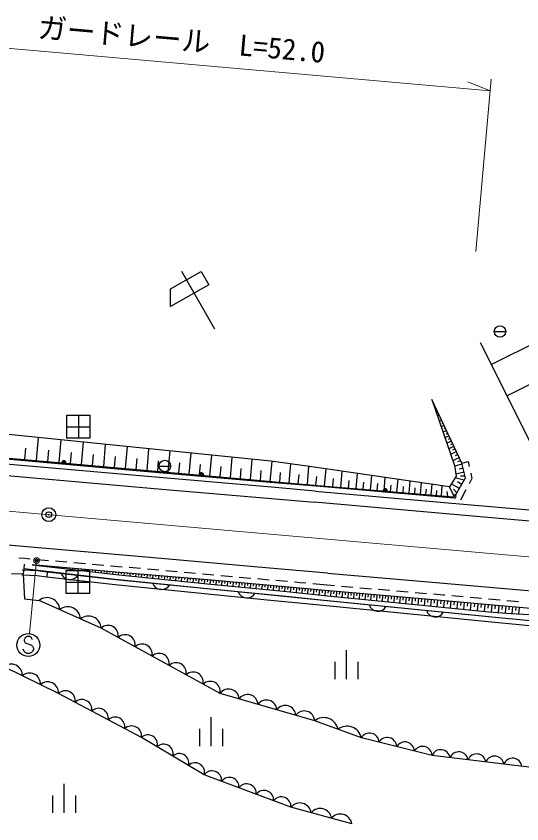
# Model space of a CAD drawing. Units: millimetres at full size, sheet at 1:1000; details may follow other scales. Extents: x 40000 to 680000, y 20000 to 380000.
# Drawn here: x 187948 to 231813, y 265165 to 335235 of the extents above; entities that cross this region are included whole.
import ezdxf
from ezdxf.enums import TextEntityAlignment as Align

# ---------------------------------------------------------------- set-up
doc = ezdxf.new("R2010")
doc.units = ezdxf.units.MM
doc.header["$LTSCALE"] = 1000
doc.header["$PDMODE"] = 32
doc.header["$PDSIZE"] = 500
for name, color, linetype, lineweight in [('M-BGD', 7, 'Continuous', 25), ('M-BMK', 2, 'Continuous', 13), ('M-BMK-ROW', 30, 'Continuous', 25), ('M-BMK-SRVR', 3, 'Continuous', 25), ('M-STR-HTXT', 7, 'Continuous', 13), ('M-STR-STRC', 7, 'Continuous', 25)]:
    doc.layers.add(name, color=color, linetype=linetype, lineweight=lineweight)
doc.styles.add('ＭＳ ゴシック', font='')
doc.styles.get('ＭＳ ゴシック').set_extended_font_data('MS Gothic')

msp = doc.modelspace()

# ---------------------------------------------------------------- linework, layer by layer
at = {"layer": 'M-BGD'}
for p, q in [((201334, 311589), (204001, 313089)), ((205168, 308089), (202334, 313089)), ((204001, 313089), (204668, 311922)), ((204668, 311922), (201332, 310044)), ((201332, 310044), (201334, 311589)), ((229156, 305025), (239282, 310086)), ((229418, 307880), (230418, 307880)), ((230518, 302300), (233243, 303662)), ((224225, 301540), (224173, 301516)), ((224331, 301314), (224306, 301302)), ((224438, 301088), (224335, 301040)), ((224545, 300862), (224493, 300838)), ((224652, 300636), (224497, 300563)), ((224865, 300184), (224659, 300087)), ((224758, 300410), (224681, 300374)), ((224972, 299958), (224869, 299909)), ((225078, 299732), (224821, 299610)), ((225292, 299280), (224983, 299134)), ((225185, 299506), (225056, 299445)), ((189709, 296676), (189885, 298671)), ((225505, 298828), (225144, 298657)), ((225399, 299054), (225244, 298981)), ((225612, 298602), (225432, 298516)), ((191678, 296503), (191852, 298472)), ((193623, 296331), (193794, 298276)), ((195542, 296162), (195711, 298082)), ((197435, 295996), (197602, 297889)), ((225719, 298375), (225306, 298181)), ((225932, 297923), (225468, 297704)), ((225826, 298149), (225619, 298052)), ((188712, 296764), (188800, 297761)), ((190694, 296589), (190780, 297574)), ((192650, 296417), (192736, 297389)), ((194582, 296247), (194667, 297207)), ((199303, 295831), (199468, 297699)), ((201146, 295669), (201309, 297512)), ((202965, 295509), (203125, 297327)), ((204759, 295351), (204917, 297145)), ((226151, 297459), (225634, 297215)), ((226042, 297691), (225810, 297582)), ((226273, 297201), (226015, 297079)), ((196488, 296079), (196572, 297026)), ((198369, 295913), (198452, 296847)), ((200225, 295750), (200306, 296672)), ((202056, 295589), (202136, 296498)), ((206529, 295195), (206685, 296965)), ((208275, 295041), (208429, 296787)), ((209995, 294889), (210146, 296609)), ((226395, 296942), (225820, 296671)), ((226531, 296655), (226232, 296567)), ((226620, 296467), (227160, 296607)), ((227160, 296607), (227255, 296175)), ((200346, 296208), (201346, 296208)), ((203862, 295430), (203941, 296327)), ((205644, 295273), (205722, 296158)), ((207402, 295118), (207479, 295991)), ((209135, 294965), (209211, 295825)), ((211639, 294744), (211784, 296388)), ((213211, 294606), (213350, 296178)), ((214701, 294475), (214827, 295965)), ((216107, 294356), (216226, 295762)), ((226646, 296359), (225970, 296195)), ((226728, 296021), (226390, 295939)), ((210817, 294817), (210889, 295639)), ((212425, 294675), (212494, 295461)), ((213956, 294540), (214022, 295285)), ((215404, 294415), (215464, 295119)), ((217434, 294244), (217546, 295571)), ((218686, 294138), (218792, 295390)), ((219867, 294038), (219966, 295219)), ((220981, 293944), (221075, 295058)), ((226818, 294974), (226000, 295175)), ((226810, 295683), (226077, 295504)), ((226900, 295316), (226494, 295328)), ((227485, 295119), (227240, 294662)), ((227383, 295589), (227485, 295119)), ((216771, 294300), (216827, 294963)), ((218060, 294191), (218113, 294817)), ((219276, 294088), (219326, 294678)), ((220424, 293991), (220471, 294548)), ((221506, 293900), (221551, 294425)), ((222032, 293855), (222121, 294906)), ((222528, 293813), (222570, 294309)), ((223023, 293771), (223107, 294763)), ((223959, 293692), (224038, 294628)), ((224842, 293618), (224916, 294500)), ((225932, 293577), (225524, 294412)), ((226394, 294249), (225682, 294665)), ((226606, 294611), (226243, 294824)), ((213885, 294036), (226402, 292940)), ((223491, 293732), (223531, 294199)), ((224400, 293655), (224438, 294096)), ((225395, 293571), (225349, 294007)), ((226185, 293893), (225876, 294209)), ((226956, 294133), (226484, 293252)), ((226402, 292940), (237145, 292004)), ((188174, 288246), (188714, 288201)), ((188714, 288201), (189170, 288162)), ((189768, 288110), (190764, 288024)), ((189348, 287621), (196582, 286796)), ((191341, 287454), (191336, 287395)), ((191362, 287972), (192358, 287886)), ((191590, 287433), (191588, 287403)), ((191839, 287412), (191833, 287338)), ((192088, 287391), (192085, 287354)), ((192338, 287370), (192330, 287281)), ((192587, 287349), (192583, 287305)), ((192836, 287328), (192827, 287224)), ((192956, 287834), (193952, 287748)), ((193085, 287307), (193081, 287255)), ((194550, 287696), (195546, 287610)), ((196144, 287559), (197140, 287472)), ((197738, 287421), (198734, 287335)), ((188556, 286817), (187557, 286868)), ((189780, 286668), (188428, 286748)), ((189818, 287106), (188462, 287186)), ((190599, 286573), (189780, 286668)), ((190650, 287010), (189818, 287106)), ((193334, 287286), (193324, 287168)), ((193583, 287265), (193578, 287206)), ((193832, 287244), (193821, 287111)), ((194081, 287223), (194076, 287157)), ((194330, 287202), (194318, 287054)), ((194580, 287182), (194573, 287107)), ((194829, 287161), (194815, 286998)), ((195078, 287140), (195071, 287058)), ((195327, 287119), (195312, 286941)), ((195576, 287098), (195569, 287009)), ((195825, 287077), (195809, 286884)), ((196074, 287056), (196066, 286960)), ((196323, 287035), (196306, 286828)), ((196573, 287014), (196564, 286910)), ((196822, 286992), (196803, 286774)), ((197071, 286971), (197061, 286862)), ((197320, 286950), (197300, 286724)), ((197569, 286928), (197559, 286815)), ((197818, 286907), (197798, 286674)), ((198067, 286885), (198057, 286769)), ((198316, 286864), (198295, 286624)), ((198565, 286842), (198555, 286722)), ((198814, 286821), (198793, 286574)), ((199063, 286799), (199053, 286676)), ((199312, 286778), (199290, 286523)), ((199332, 287283), (200328, 287197)), ((199561, 286756), (199551, 286629)), ((199811, 286735), (199788, 286473)), ((200060, 286713), (200048, 286582)), ((200309, 286692), (200286, 286423)), ((200558, 286670), (200546, 286536)), ((200807, 286649), (200783, 286373)), ((200926, 287144), (201922, 287056)), ((201056, 286627), (201044, 286489)), ((201305, 286606), (201281, 286323)), ((202520, 287003), (203516, 286914)), ((204113, 286861), (205110, 286773)), ((205707, 286719), (206703, 286631)), ((201554, 286584), (201542, 286443)), ((201803, 286563), (201778, 286273)), ((202052, 286541), (202040, 286396)), ((202301, 286520), (202276, 286223)), ((202550, 286498), (202538, 286350)), ((202799, 286477), (202773, 286173)), ((203049, 286455), (203035, 286303)), ((203298, 286434), (203271, 286123)), ((203547, 286412), (203533, 286257)), ((203796, 286391), (203768, 286073)), ((204045, 286369), (204031, 286210)), ((204294, 286348), (204266, 286022)), ((204543, 286326), (204529, 286164)), ((204792, 286304), (204763, 285973)), ((205041, 286282), (205026, 286116)), ((205290, 286260), (205260, 285924)), ((205539, 286238), (205524, 286070)), ((205788, 286216), (205758, 285875)), ((206037, 286194), (206022, 286023)), ((206286, 286172), (206255, 285825)), ((206535, 286149), (206520, 285976)), ((206784, 286127), (206753, 285776)), ((207033, 286105), (207018, 285930)), ((207282, 286083), (207251, 285727)), ((207301, 286578), (208297, 286489)), ((207531, 286061), (207515, 285883)), ((207780, 286039), (207748, 285678)), ((208029, 286017), (208013, 285836)), ((208278, 285995), (208246, 285629)), ((208527, 285972), (208511, 285790)), ((208776, 285950), (208743, 285580)), ((208895, 286436), (209891, 286348)), ((209025, 285928), (209009, 285743)), ((209274, 285906), (209241, 285531)), ((210488, 286294), (211484, 286206)), ((212082, 286153), (212595, 286107)), ((212595, 286107), (213078, 286063)), ((213675, 286008), (214576, 285925)), ((214576, 285925), (215572, 285839)), ((209523, 285884), (209507, 285696)), ((209772, 285862), (209739, 285481)), ((210021, 285840), (210005, 285650)), ((210270, 285818), (210236, 285432)), ((210519, 285796), (210502, 285603)), ((210768, 285773), (210734, 285383)), ((211017, 285751), (211000, 285556)), ((211267, 285729), (211231, 285334)), ((211516, 285707), (211498, 285509)), ((211765, 285685), (211729, 285283)), ((212014, 285663), (211996, 285462)), ((212263, 285641), (212226, 285232)), ((212512, 285619), (212493, 285414)), ((212760, 285595), (212720, 285180)), ((213009, 285570), (212989, 285363)), ((213258, 285545), (213217, 285129)), ((213507, 285521), (213486, 285312)), ((213756, 285496), (213714, 285077)), ((214004, 285472), (213984, 285262)), ((214253, 285447), (214212, 285026)), ((214502, 285422), (214481, 285212)), ((214751, 285398), (214715, 284973)), ((215000, 285377), (214982, 285165)), ((215249, 285356), (215213, 284924)), ((215498, 285335), (215480, 285119)), ((215747, 285314), (215710, 284874)), ((215996, 285293), (215978, 285073)), ((216170, 285788), (217166, 285703)), ((216245, 285272), (216208, 284825)), ((216495, 285251), (216476, 285027)), ((216744, 285230), (216705, 284776)), ((216993, 285209), (216974, 284982)), ((217242, 285188), (217203, 284726)), ((217764, 285652), (218760, 285567)), ((219358, 285515), (220354, 285430)), ((220952, 285379), (221949, 285294)), ((222546, 285243), (223543, 285158)), ((217491, 285167), (217472, 284936)), ((217740, 285146), (217701, 284677)), ((217989, 285125), (217969, 284890)), ((218238, 285104), (218198, 284627)), ((218487, 285083), (218467, 284844)), ((218737, 285062), (218696, 284578)), ((218986, 285041), (218965, 284799)), ((219235, 285020), (219193, 284528)), ((219484, 284999), (219463, 284753)), ((219733, 284978), (219691, 284479)), ((219982, 284957), (219961, 284707)), ((220232, 284936), (220189, 284429)), ((220485, 284914), (220464, 284661)), ((220738, 284893), (220695, 284379)), ((220995, 284871), (220973, 284614)), ((221252, 284850), (221208, 284328)), ((221512, 284828), (221490, 284567)), ((221773, 284806), (221728, 284276)), ((222038, 284783), (222015, 284519)), ((222302, 284761), (222257, 284224)), ((222571, 284738), (222548, 284470)), ((222839, 284716), (222793, 284171)), ((223112, 284693), (223089, 284420)), ((223384, 284670), (223337, 284117)), ((223661, 284646), (223637, 284370)), ((223937, 284623), (223890, 284062)), ((224141, 285106), (225010, 285032)), ((224218, 284599), (224194, 284319)), ((224498, 284575), (224447, 284006)), ((224783, 284550), (224757, 284265)), ((225010, 285032), (225137, 285021)), ((225068, 284524), (225016, 283950)), ((225355, 284498), (225329, 284211)), ((225735, 284969), (226731, 284882)), ((227329, 284830), (228325, 284743)), ((228923, 284691), (229919, 284604)), ((230517, 284552), (231513, 284466)), ((225642, 284473), (225590, 283893)), ((225932, 284447), (225906, 284157)), ((226222, 284421), (226170, 283835)), ((226515, 284394), (226489, 284102)), ((226808, 284368), (226755, 283777)), ((227103, 284341), (227077, 284046)), ((227399, 284315), (227345, 283718)), ((227697, 284288), (227670, 283990)), ((227995, 284261), (227941, 283659)), ((228296, 284234), (228269, 283933)), ((228597, 284207), (228543, 283599)), ((228901, 284180), (228874, 283876)), ((229205, 284153), (229151, 283544)), ((229509, 284125), (229482, 283821)), ((229814, 284098), (229760, 283501)), ((230112, 284071), (230085, 283773)), ((230411, 284044), (230358, 283458)), ((230704, 284018), (230678, 283725)), ((230997, 283992), (230945, 283417)), ((231284, 283966), (231258, 283679)), ((231571, 283940), (231521, 283386)), ((216582, 280229), (216582, 277729)), ((215582, 279229), (215582, 277729)), ((217582, 279229), (217582, 277729)), ((204847, 274408), (204847, 271908)), ((203847, 273408), (203847, 271908)), ((205847, 273408), (205847, 271908)), ((192098, 268633), (192098, 266133)), ((191098, 267633), (191098, 266133)), ((193098, 267633), (193098, 266133))]:
    msp.add_line(p, q, dxfattribs=at)
for points in [[(213584, 296146), (210032, 296624), (195232, 298130), (177611, 299911), (179172, 316901)], [(228205, 306927), (233649, 296033), (234392, 295203), (237439, 292701), (237525, 292528), (249445, 291422), (261368, 290392), (269354, 289726), (281308, 288851), (284974, 288584)], [(172270, 301324), (175494, 301037), (175221, 298119), (177324, 297971), (177442, 297757), (190608, 296597), (210481, 294847), (214473, 294494)], [(224011, 301993), (225960, 296257), (226102, 295339), (225524, 294412), (213584, 296146)], [(214473, 294494), (225872, 293530), (226058, 293676), (226934, 295173), (226620, 296467), (224011, 301993)], [(213885, 294036), (210410, 294333), (198020, 295415), (186036, 296466), (177316, 297246)], [(188640, 287698), (188609, 287297), (188556, 286817)], [(188609, 287303), (196539, 286398), (204504, 285596), (211381, 284917), (214658, 284577), (228938, 283158)], [(214749, 285398), (212568, 285614), (204561, 286325), (196584, 287013), (189348, 287621)], [(217053, 265165), (211788, 266604), (204267, 269430), (198808, 272651), (191617, 276465), (185334, 279532), (184012, 279883), (181306, 277082), (179305, 275648), (175771, 276613), (170924, 279016), (163890, 282054), (156769, 285845), (154843, 286711)], [(188556, 286817), (188683, 284697), (189940, 284551)], [(213735, 284629), (209754, 285022), (196591, 286344), (190650, 287010), (190601, 286573)], [(196582, 286796), (204543, 285994), (211421, 285315), (214698, 284975)], [(213692, 284191), (209711, 284584), (196544, 285906), (190601, 286573)], [(237307, 281810), (237464, 283411), (224461, 284579), (214749, 285398)], [(213844, 274109), (205646, 276485), (195318, 282152), (189940, 284551)], [(236452, 282361), (235518, 282483), (228931, 283133), (213735, 284629)], [(214698, 284975), (228952, 283559), (230852, 283423), (237220, 283076), (237136, 281820)], [(236395, 281924), (235468, 282046), (228888, 282695), (213692, 284191)], [(235983, 274626), (235988, 273228), (235168, 271297), (234533, 270533), (233371, 269976), (224025, 271092), (217891, 272623), (213844, 274109)]]:
    msp.add_lwpolyline(points, dxfattribs=at)
for centre in [(229918, 307880), (200846, 296208)]:
    msp.add_circle(centre, 500, dxfattribs=at)
for centre, radius, start, end in [((192610, 287161), 812, 196.11312, 330.87339), ((200553, 286308), 812, 196.86921, 331.62948), ((207973, 285568), 812, 196.9797, 331.73997), ((190632, 283692), 1103, 3.08424, 128.83193), ((192424, 282892), 1103, 3.08424, 128.83193), ((219341, 284426), 812, 196.94526, 331.70553), ((194217, 282092), 1103, 3.08424, 128.83193), ((224316, 283931), 812, 196.94526, 331.70553), ((195917, 281493), 890, 350.26656, 132.23003), ((197392, 280683), 890, 350.26656, 132.23003), ((198868, 279874), 890, 350.26656, 132.23003), ((200343, 279064), 890, 350.26656, 132.23003), ((187542, 278079), 937, 355.0467, 132.92513), ((201818, 278255), 890, 350.26656, 132.23003), ((189113, 277313), 937, 355.0467, 132.92513), ((203294, 277445), 890, 350.26656, 132.23003), ((190684, 276546), 937, 355.0467, 132.92513), ((204769, 276636), 890, 350.26656, 132.23003), ((206381, 275953), 907, 3.62317, 144.0516), ((192218, 275861), 852, 349.26838, 134.84308), ((208020, 275477), 907, 3.62317, 144.0516), ((193656, 275098), 852, 349.26838, 134.84308), ((209660, 275002), 907, 3.62317, 144.0516), ((211299, 274527), 907, 3.62317, 144.0516), ((195094, 274335), 852, 349.26838, 134.84308), ((212939, 274052), 907, 3.62317, 144.0516), ((196533, 273572), 852, 349.26838, 134.84308), ((214626, 273111), 1268, 11.63155, 128.04477), ((197971, 272809), 852, 349.26838, 134.84308), ((216649, 272368), 1268, 11.63155, 128.04477), ((199377, 272056), 823, 345.18847, 133.72931), ((218605, 272218), 820, 1.57315, 150.39703), ((220138, 271835), 820, 1.57315, 150.39703), ((200742, 271251), 823, 345.18847, 133.72931), ((221672, 271452), 820, 1.57315, 150.39703), ((223205, 271070), 820, 1.57315, 150.39703), ((202107, 270445), 823, 345.18847, 133.72931), ((224779, 270788), 813, 8.36097, 158.0208), ((226337, 270602), 813, 8.36097, 158.0208), ((227894, 270416), 813, 8.36097, 158.0208), ((229452, 270230), 813, 8.36097, 158.0208), ((231009, 270044), 813, 8.36097, 158.0208), ((203472, 269640), 823, 345.18847, 133.72931), ((204936, 268924), 838, 355.90464, 142.91369), ((206440, 268359), 838, 355.90464, 142.91369), ((207944, 267794), 838, 355.90464, 142.91369), ((209448, 267229), 838, 355.90464, 142.91369), ((210953, 266664), 838, 355.90464, 142.91369), ((212563, 265988), 990, 7.89077, 141.52636), ((214318, 265509), 990, 7.89077, 141.52636), ((216073, 265029), 990, 7.89077, 141.52636)]:
    msp.add_arc(centre, radius, start, end, dxfattribs=at)
at = {"layer": 'M-BMK'}
msp.add_line((346187, 278304), (186590, 292356), dxfattribs=at)
at = {"layer": 'M-BMK-ROW'}
for p, q in [((192352, 298618), (192352, 300618)), ((192352, 300618), (194352, 300618)), ((193352, 300618), (193352, 298618)), ((194352, 300618), (194352, 298618)), ((192352, 299618), (194352, 299618)), ((194352, 298618), (192352, 298618)), ((192297, 285143), (192297, 287143)), ((192297, 287143), (194297, 287143)), ((193297, 287143), (193297, 285143)), ((194297, 287143), (194297, 285143)), ((192297, 286143), (194297, 286143)), ((194297, 285143), (192297, 285143))]:
    msp.add_line(p, q, dxfattribs=at)
at = {"layer": 'M-BMK-SRVR'}
msp.add_circle((190778, 291987), 600, dxfattribs=at)
msp.add_point((190778, 291987), dxfattribs=at)
at = {"layer": 'M-STR-HTXT'}
for p, q in [((229061, 328771), (190098, 332201)), ((229061, 328771), (227121, 329544)), ((227833, 314825), (229149, 329767)), ((189726, 288003), (189103, 281674))]:
    msp.add_line(p, q, dxfattribs=at)
msp.add_lwpolyline([(190098, 332201), (189102, 332288), (188106, 332374), (187109, 332460), (186113, 332546), (185117, 332631), (184120, 332716), (183124, 332801), (182127, 332885), (181131, 332968), (180134, 333051), (179138, 333133), (178171, 333211)], dxfattribs=at)
for radius in [150, 120, 90, 60, 30, 20]:
    msp.add_circle((189726, 288003), radius, dxfattribs=at)
msp.add_point((189726, 288003), dxfattribs=at)
at = {"layer": 'M-STR-STRC'}
for p, q in [((188732, 281313), (188641, 281131)), ((188641, 281131), (188641, 281040)), ((188641, 281040), (188732, 280859)), ((188914, 281404), (188732, 281313)), ((189095, 281404), (188914, 281404)), ((189277, 281313), (189095, 281404)), ((189368, 281131), (189277, 281313)), ((188641, 280131), (188550, 280313)), ((188732, 280859), (189277, 280677)), ((189277, 280677), (189368, 280586)), ((189368, 280586), (189459, 280404)), ((189459, 280313), (189368, 280131)), ((189459, 280404), (189459, 280313)), ((188732, 280040), (188641, 280131)), ((188914, 279949), (188732, 280040)), ((189095, 279949), (188914, 279949)), ((189277, 280040), (189095, 279949)), ((189368, 280131), (189277, 280040))]:
    msp.add_line(p, q, dxfattribs=at)
for points in [[(97812, 292968), (102532, 293903), (108418, 294969), (114743, 295893), (120012, 296527), (126790, 297162), (132130, 297542), (138174, 297817), (143880, 297938), (150604, 297847), (157085, 297607), (163131, 297295), (170716, 296758), (175603, 296360), (186148, 295463), (200581, 294206), (213819, 293070)], [(225948, 293413), (213969, 294455), (209991, 294791), (198043, 295831), (186112, 296900), (175288, 297882)], [(320117, 283782), (310113, 284616), (300183, 285464), (288545, 286483), (272720, 287886), (252863, 289633), (237095, 291029), (226235, 291980), (213819, 293070)], [(214942, 286924), (209925, 287360), (199542, 288272), (189546, 289142), (179653, 290009), (172806, 290577), (165759, 291121), (158843, 291516), (152437, 291789), (146516, 291934), (141481, 291905), (135890, 291720), (129524, 291352), (122048, 290716), (115426, 289943), (109333, 289009), (100610, 287392)], [(214942, 286924), (224689, 286068), (237624, 284939), (254647, 283448), (269658, 282135), (285155, 280779), (299708, 279495), (309868, 278588), (319684, 277787)]]:
    msp.add_lwpolyline(points, dxfattribs=at)
for centre, radius in [((192087, 296478), 100), ((204027, 295423), 100), ((219968, 294046), 100), ((189005, 280677), 1000)]:
    msp.add_circle(centre, radius, dxfattribs=at)
for centre, radius, start, end in [((192087, 296478), 188, 318.01043, 211.75022), ((192087, 296478), 150, 306.28995, 223.4707), ((192087, 296478), 112, 264.88036, 264.8803), ((204027, 295423), 188, 318.15201, 211.89181), ((204027, 295423), 150, 306.43153, 223.61229), ((204027, 295423), 112, 265.02192, 265.0219), ((219968, 294046), 188, 318.1597, 211.89949), ((219968, 294046), 150, 306.43922, 223.61997), ((219968, 294046), 112, 265.02961, 265.02958), ((225961, 293563), 150, 265.02959, 85.02959)]:
    msp.add_arc(centre, radius, start, end, dxfattribs=at)

# ---------------------------------------------------------------- texts
at = {"layer": 'M-STR-HTXT', "style": 'ＭＳ ゴシック'}
msp.add_text('ガードレール\u3000L=52.0', height=1833, rotation=354.968, dxfattribs=at).set_placement((202168, 331729), align=Align.BOTTOM_CENTER)

doc.saveas('drawing.dxf')
